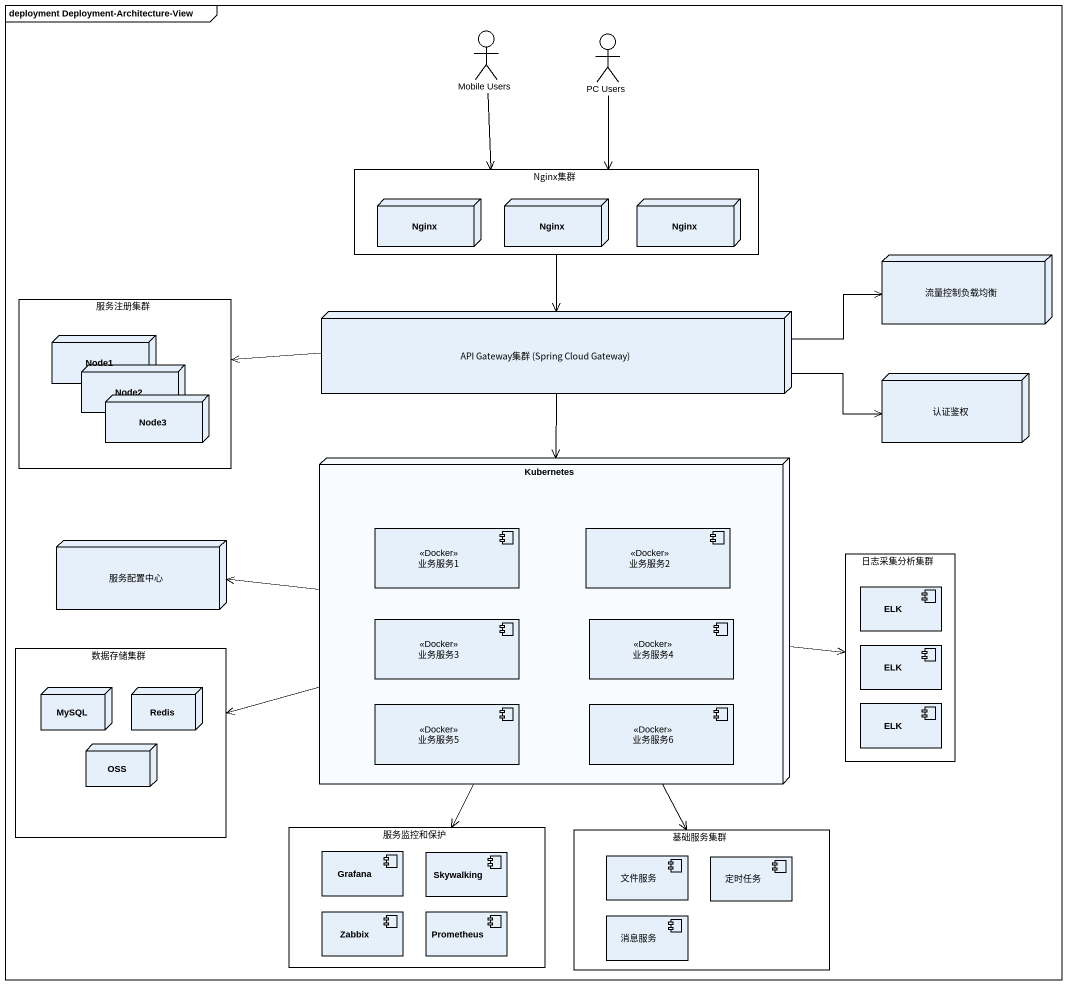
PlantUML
@startuml
mainframe deployment Deployment-Architecture-View
actor "Mobile Users" as Mobile_Users
actor "PC Users" as PC_Users
rectangle Nginx集群 {
  node Nginx
  node "Nginx" as Nginx_2
  node "Nginx" as Nginx_3
}
node 流量控制负载均衡
rectangle 服务注册集群 {
  node Node1
  node Node2
  node Node3
}
node "API Gateway集群 (Spring Cloud Gateway)" as API_Gateway集群_Spring_Cloud
node 认证鉴权
node Kubernetes {
  component 业务服务1 <<Docker>>
  component 业务服务2 <<Docker>>
  component 业务服务3 <<Docker>>
  component 业务服务4 <<Docker>>
  component 业务服务5 <<Docker>>
  component 业务服务6 <<Docker>>
}
node 服务配置中心
rectangle 日志采集分析集群 {
  component ELK
  component "ELK" as ELK_2
  component "ELK" as ELK_3
}
rectangle 数据存储集群 {
  node MySQL
  node Redis
  node OSS
}
rectangle 服务监控和保护 {
  component Grafana
  component Skywalking
  component Zabbix
  component Prometheus
}
rectangle 基础服务集群 {
  component 文件服务
  component 定时任务
  component 消息服务
}
Mobile_Users --> Nginx集群
PC_Users --> Nginx集群
Nginx集群 --> API_Gateway集群_Spring_Cloud
API_Gateway集群_Spring_Cloud -right-> 流量控制负载均衡
API_Gateway集群_Spring_Cloud -left-> 服务注册集群
API_Gateway集群_Spring_Cloud -right-> 认证鉴权
API_Gateway集群_Spring_Cloud --> Kubernetes
Kubernetes -left-> 服务配置中心
Kubernetes -right-> 日志采集分析集群
Kubernetes -left-> 数据存储集群
Kubernetes --> 服务监控和保护
Kubernetes --> 基础服务集群
@enduml
